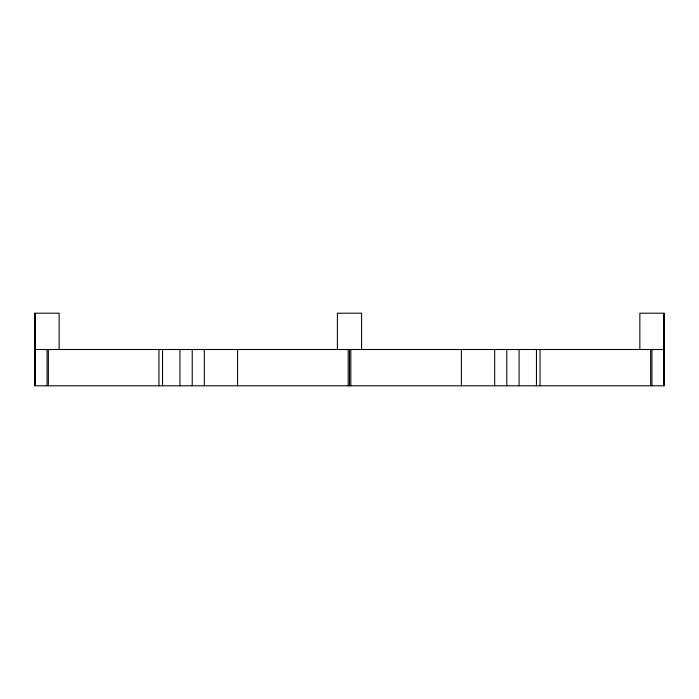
<?xml version="1.0" encoding="UTF-8"?>
<svg xmlns="http://www.w3.org/2000/svg" width="699" height="699" viewBox="0 0 699 699"><rect width="100%" height="100%" fill="white"/><g stroke="black" fill="none" stroke-linecap="round" stroke-linejoin="round"><path stroke-width="1.05" d="M59.144 349.5L59.144 313.204L34.95 313.204L34.967 385.796L664.05 385.796L664.05 313.204L639.856 313.204L639.856 349.5M35.142 367.648L34.95 313.204L35.046 385.796M663.814 349.5L664.05 313.204L663.77 385.796M34.95 349.5L664.05 349.5M663.954 349.5L663.954 385.796M651.949 349.5L651.949 385.796M650.647 349.5L650.647 385.796M540.047 349.5L540.047 385.796M536.456 349.5L536.456 385.796M519.077 349.5L519.077 385.796M506.775 349.5L506.775 385.796M494.674 349.5L494.674 385.796M461.41 349.5L461.41 385.796M361.601 349.5L361.601 313.204L337.399 313.204L337.399 349.5M350.811 349.5L350.811 385.796M349.5 349.5L349.5 385.796M348.189 349.5L348.189 385.796M237.59 349.5L237.59 385.796M204.326 349.5L204.326 385.796M192.225 349.5L192.225 385.796M179.923 349.5L179.923 385.796M162.544 349.5L162.544 385.796M158.953 349.5L158.953 385.796M48.353 349.5L48.353 385.796M47.051 349.5L47.051 385.796"/></g></svg>
